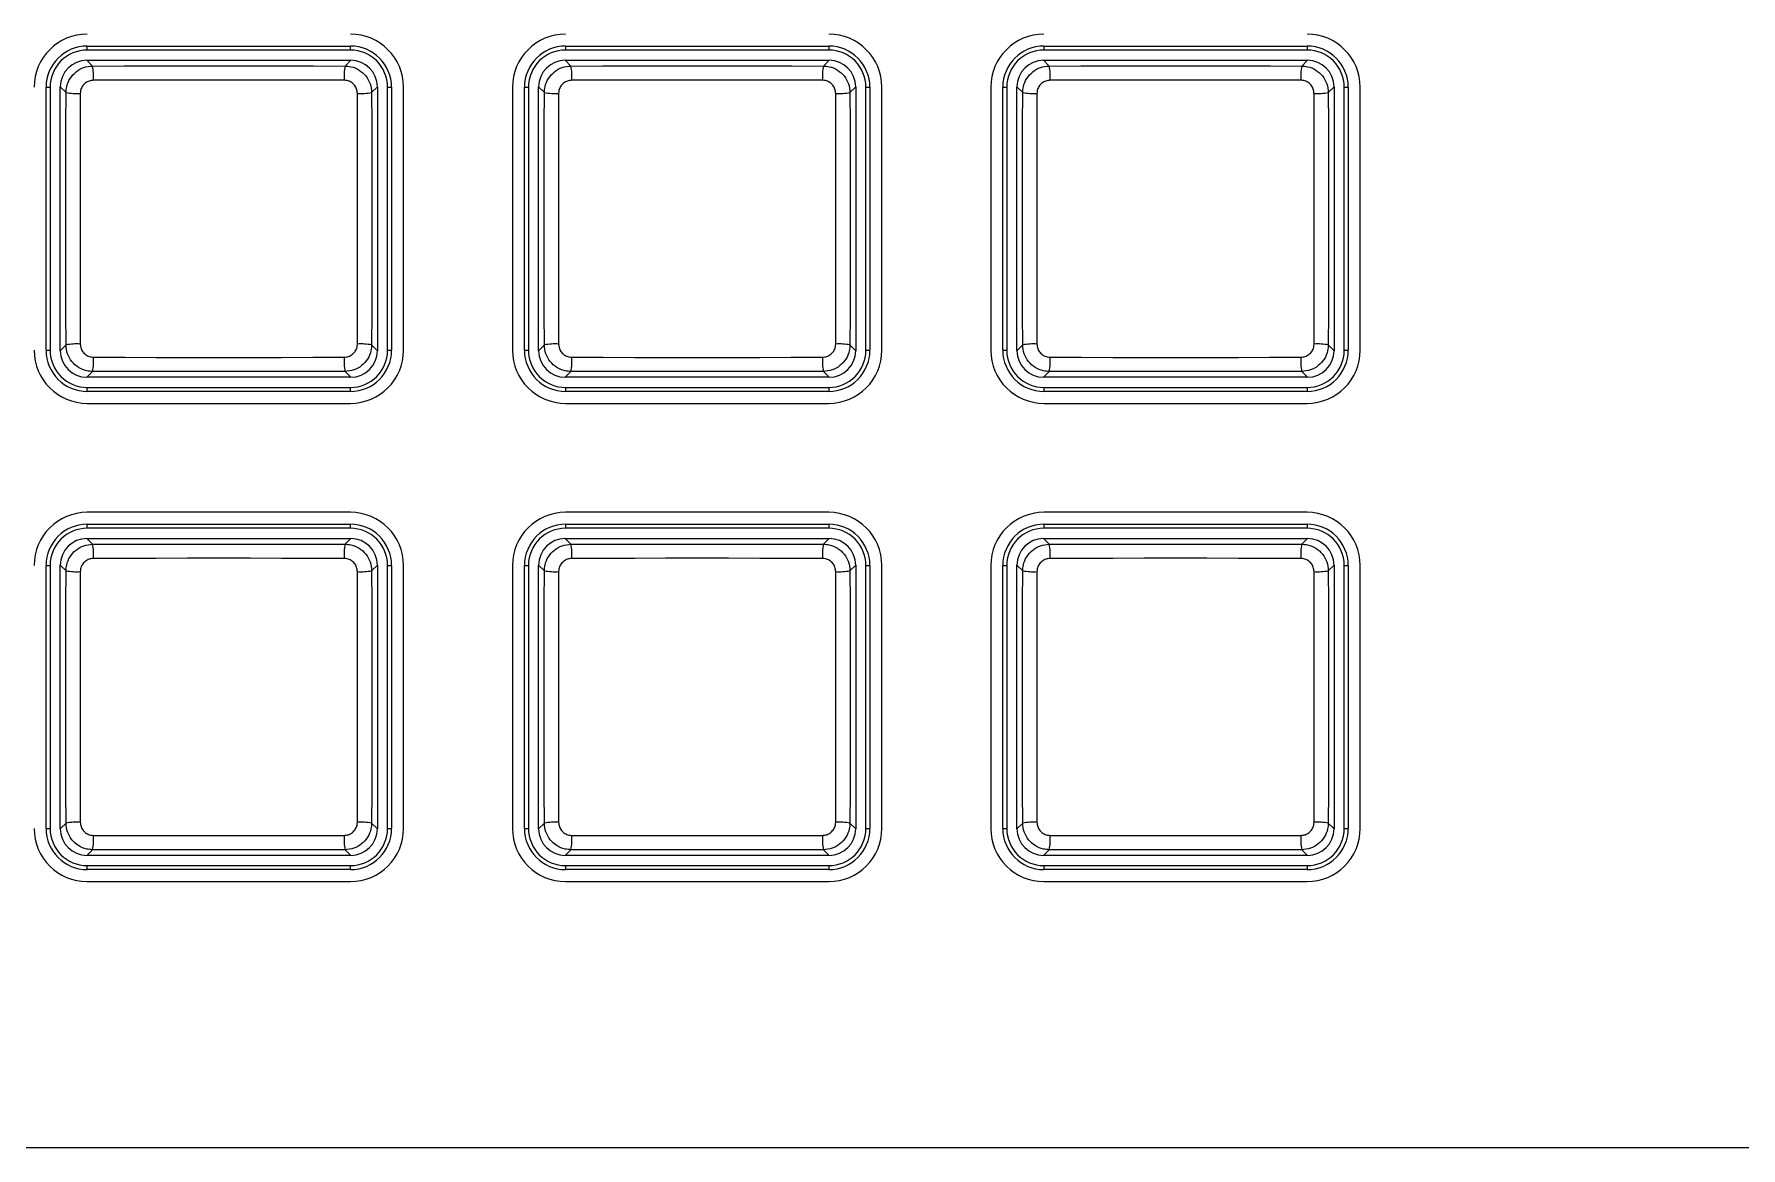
# Model space of a CAD drawing. Header units: millimetres. Extents: x 69 to 580, y 43 to 425.
# Drawn here: x 178.73 to 210.84, y 124.94 to 145.9 of the extents above; entities that cross this region are included whole.
import ezdxf

# ---------------------------------------------------------------- set-up
doc = ezdxf.new("R2010")
doc.units = ezdxf.units.MM

msp = doc.modelspace()

# ---------------------------------------------------------------- linework, layer by layer
at = {"color": 7, "linetype": 'Continuous', "lineweight": 15}
for p, q in [((179.7276, 145.6799), (184.6776, 145.6799)), ((179.7276, 145.6049), (179.7276, 145.6799)), ((184.6776, 145.6049), (179.7276, 145.6049)), ((184.6776, 145.6049), (184.6776, 145.6799)), ((188.7276, 145.6799), (193.6776, 145.6799)), ((188.7276, 145.6799), (188.7276, 145.6049)), ((193.6776, 145.6049), (188.7276, 145.6049)), ((193.6776, 145.6799), (193.6776, 145.6049)), ((197.7276, 145.6799), (202.6776, 145.6799)), ((197.7276, 145.6799), (197.7276, 145.6049)), ((202.6776, 145.6049), (197.7276, 145.6049)), ((202.6776, 145.6799), (202.6776, 145.6049)), ((179.7197, 145.4124), (179.8275, 145.3046)), ((179.7197, 145.4124), (184.6854, 145.4124)), ((184.5776, 145.3046), (184.6854, 145.4124)), ((188.7197, 145.4124), (188.8275, 145.3046)), ((188.7197, 145.4124), (193.6854, 145.4124)), ((193.5776, 145.3046), (193.6854, 145.4124)), ((197.7197, 145.4124), (197.8275, 145.3046)), ((197.7197, 145.4124), (202.6854, 145.4124)), ((202.5776, 145.3046), (202.6854, 145.4124)), ((178.9526, 139.9549), (178.9526, 144.9049)), ((178.9526, 144.9049), (179.0276, 144.9049)), ((179.0276, 144.9049), (179.0276, 139.9549)), ((179.3278, 144.8049), (179.22, 144.9127)), ((179.22, 139.947), (179.22, 144.9127)), ((185.1851, 144.9127), (185.0773, 144.8049)), ((185.1851, 144.9127), (185.1851, 139.947)), ((185.3776, 139.9549), (185.3776, 144.9049)), ((185.3776, 144.9049), (185.4526, 144.9049)), ((185.4526, 144.9049), (185.4526, 139.9549)), ((185.6776, 139.9549), (185.6776, 144.9049)), ((187.7276, 144.9049), (187.7276, 139.9549)), ((187.9526, 139.9549), (187.9526, 144.9049)), ((187.9526, 144.9049), (188.0276, 144.9049)), ((188.0276, 144.9049), (188.0276, 139.9549)), ((188.3278, 144.8049), (188.22, 144.9127)), ((188.22, 139.947), (188.22, 144.9127)), ((194.1851, 144.9127), (194.0773, 144.8049)), ((194.1851, 144.9127), (194.1851, 139.947)), ((194.3776, 139.9549), (194.3776, 144.9049)), ((194.3776, 144.9049), (194.4526, 144.9049)), ((194.4526, 144.9049), (194.4526, 139.9549)), ((194.6776, 139.9549), (194.6776, 144.9049)), ((196.7276, 144.9049), (196.7276, 139.9549)), ((196.9526, 139.9549), (196.9526, 144.9049)), ((196.9526, 144.9049), (197.0276, 144.9049)), ((197.0276, 144.9049), (197.0276, 139.9549)), ((197.3278, 144.8049), (197.22, 144.9127)), ((197.22, 139.947), (197.22, 144.9127)), ((203.1851, 144.9127), (203.0773, 144.8049)), ((203.1851, 144.9127), (203.1851, 139.947)), ((203.3776, 139.9549), (203.3776, 144.9049)), ((203.3776, 144.9049), (203.4526, 144.9049)), ((203.4526, 144.9049), (203.4526, 139.9549)), ((203.6776, 139.9549), (203.6776, 144.9049)), ((179.22, 139.947), (179.3278, 140.0548)), ((185.0773, 140.0548), (185.1851, 139.947)), ((188.22, 139.947), (188.3278, 140.0548)), ((194.0773, 140.0548), (194.1851, 139.947)), ((197.22, 139.947), (197.3278, 140.0548)), ((203.0773, 140.0548), (203.1851, 139.947)), ((178.9526, 139.9549), (179.0276, 139.9549)), ((185.3776, 139.9549), (185.4526, 139.9549)), ((187.9526, 139.9549), (188.0276, 139.9549)), ((194.3776, 139.9549), (194.4526, 139.9549)), ((196.9526, 139.9549), (197.0276, 139.9549)), ((203.3776, 139.9549), (203.4526, 139.9549)), ((179.8275, 139.5551), (179.7197, 139.4473)), ((184.6854, 139.4473), (179.7197, 139.4473)), ((184.6854, 139.4473), (184.5776, 139.5551)), ((188.8275, 139.5551), (188.7197, 139.4473)), ((193.6854, 139.4473), (188.7197, 139.4473)), ((193.6854, 139.4473), (193.5776, 139.5551)), ((197.8275, 139.5551), (197.7197, 139.4473)), ((202.6854, 139.4473), (197.7197, 139.4473)), ((202.6854, 139.4473), (202.5776, 139.5551)), ((179.7276, 139.1799), (179.7276, 139.2549)), ((179.7276, 139.2549), (184.6776, 139.2549)), ((184.6776, 139.1799), (179.7276, 139.1799)), ((184.6776, 139.1799), (184.6776, 139.2549)), ((188.7276, 139.2549), (188.7276, 139.1799)), ((188.7276, 139.2549), (193.6776, 139.2549)), ((193.6776, 139.1799), (188.7276, 139.1799)), ((193.6776, 139.2549), (193.6776, 139.1799)), ((197.7276, 139.2549), (197.7276, 139.1799)), ((197.7276, 139.2549), (202.6776, 139.2549)), ((202.6776, 139.1799), (197.7276, 139.1799)), ((202.6776, 139.2549), (202.6776, 139.1799)), ((179.7276, 138.9549), (184.6776, 138.9549)), ((188.7276, 138.9549), (193.6776, 138.9549)), ((197.7276, 138.9549), (202.6776, 138.9549)), ((184.6776, 136.9049), (179.7276, 136.9049)), ((193.6776, 136.9049), (188.7276, 136.9049)), ((202.6776, 136.9049), (197.7276, 136.9049)), ((179.7276, 136.6799), (184.6776, 136.6799)), ((179.7276, 136.6049), (179.7276, 136.6799)), ((184.6776, 136.6049), (179.7276, 136.6049)), ((184.6776, 136.6049), (184.6776, 136.6799)), ((188.7276, 136.6799), (193.6776, 136.6799)), ((188.7276, 136.6799), (188.7276, 136.6049)), ((193.6776, 136.6049), (188.7276, 136.6049)), ((193.6776, 136.6799), (193.6776, 136.6049)), ((197.7276, 136.6799), (202.6776, 136.6799)), ((197.7276, 136.6799), (197.7276, 136.6049)), ((202.6776, 136.6049), (197.7276, 136.6049)), ((202.6776, 136.6799), (202.6776, 136.6049)), ((179.7197, 136.4124), (179.8275, 136.3046)), ((179.7197, 136.4124), (184.6854, 136.4124)), ((184.5776, 136.3046), (184.6854, 136.4124)), ((188.7197, 136.4124), (188.8275, 136.3046)), ((188.7197, 136.4124), (193.6854, 136.4124)), ((193.5776, 136.3046), (193.6854, 136.4124)), ((197.7197, 136.4124), (197.8275, 136.3046)), ((197.7197, 136.4124), (202.6854, 136.4124)), ((202.5776, 136.3046), (202.6854, 136.4124)), ((178.9526, 130.9549), (178.9526, 135.9049)), ((178.9526, 135.9049), (179.0276, 135.9049)), ((179.0276, 135.9049), (179.0276, 130.9549)), ((179.3278, 135.8049), (179.22, 135.9127)), ((179.22, 130.947), (179.22, 135.9127)), ((185.1851, 135.9127), (185.0773, 135.8049)), ((185.1851, 135.9127), (185.1851, 130.947)), ((185.3776, 130.9549), (185.3776, 135.9049)), ((185.3776, 135.9049), (185.4526, 135.9049)), ((185.4526, 135.9049), (185.4526, 130.9549)), ((185.6776, 130.9549), (185.6776, 135.9049)), ((187.7276, 135.9049), (187.7276, 130.9549)), ((187.9526, 130.9549), (187.9526, 135.9049)), ((187.9526, 135.9049), (188.0276, 135.9049)), ((188.0276, 135.9049), (188.0276, 130.9549)), ((188.3278, 135.8049), (188.22, 135.9127)), ((188.22, 130.947), (188.22, 135.9127)), ((194.1851, 135.9127), (194.0773, 135.8049)), ((194.1851, 135.9127), (194.1851, 130.947)), ((194.3776, 130.9549), (194.3776, 135.9049)), ((194.3776, 135.9049), (194.4526, 135.9049)), ((194.4526, 135.9049), (194.4526, 130.9549)), ((194.6776, 130.9549), (194.6776, 135.9049)), ((196.7276, 135.9049), (196.7276, 130.9549)), ((196.9526, 130.9549), (196.9526, 135.9049)), ((196.9526, 135.9049), (197.0276, 135.9049)), ((197.0276, 135.9049), (197.0276, 130.9549)), ((197.3278, 135.8049), (197.22, 135.9127)), ((197.22, 130.947), (197.22, 135.9127)), ((203.1851, 135.9127), (203.0773, 135.8049)), ((203.1851, 135.9127), (203.1851, 130.947)), ((203.3776, 130.9549), (203.3776, 135.9049)), ((203.3776, 135.9049), (203.4526, 135.9049)), ((203.4526, 135.9049), (203.4526, 130.9549)), ((203.6776, 130.9549), (203.6776, 135.9049)), ((179.22, 130.947), (179.3278, 131.0548)), ((185.0773, 131.0548), (185.1851, 130.947)), ((188.22, 130.947), (188.3278, 131.0548)), ((194.0773, 131.0548), (194.1851, 130.947)), ((197.22, 130.947), (197.3278, 131.0548)), ((203.0773, 131.0548), (203.1851, 130.947)), ((178.9526, 130.9549), (179.0276, 130.9549)), ((185.3776, 130.9549), (185.4526, 130.9549)), ((187.9526, 130.9549), (188.0276, 130.9549)), ((194.3776, 130.9549), (194.4526, 130.9549)), ((196.9526, 130.9549), (197.0276, 130.9549)), ((203.3776, 130.9549), (203.4526, 130.9549)), ((179.8275, 130.5551), (179.7197, 130.4473)), ((184.6854, 130.4473), (179.7197, 130.4473)), ((184.6854, 130.4473), (184.5776, 130.5551)), ((188.8275, 130.5551), (188.7197, 130.4473)), ((193.6854, 130.4473), (188.7197, 130.4473)), ((193.6854, 130.4473), (193.5776, 130.5551)), ((197.8275, 130.5551), (197.7197, 130.4473)), ((202.6854, 130.4473), (197.7197, 130.4473)), ((202.6854, 130.4473), (202.5776, 130.5551)), ((179.7276, 130.1799), (179.7276, 130.2549)), ((179.7276, 130.2549), (184.6776, 130.2549)), ((184.6776, 130.1799), (179.7276, 130.1799)), ((184.6776, 130.1799), (184.6776, 130.2549)), ((188.7276, 130.2549), (188.7276, 130.1799)), ((188.7276, 130.2549), (193.6776, 130.2549)), ((193.6776, 130.1799), (188.7276, 130.1799)), ((193.6776, 130.2549), (193.6776, 130.1799)), ((197.7276, 130.2549), (197.7276, 130.1799)), ((197.7276, 130.2549), (202.6776, 130.2549)), ((202.6776, 130.1799), (197.7276, 130.1799)), ((202.6776, 130.2549), (202.6776, 130.1799)), ((179.7276, 129.9549), (184.6776, 129.9549)), ((188.7276, 129.9549), (193.6776, 129.9549)), ((197.7276, 129.9549), (202.6776, 129.9549)), ((212.8916, 124.9428), (146.1276, 124.9428))]:
    msp.add_line(p, q, dxfattribs=at)
at = {"color": 7, "linetype": 'Continuous', "lineweight": 15, "flags": 128}
for points in [[(179.8275, 145.3046), (180.4207, 145.3058), (181.0144, 145.3067), (181.6084, 145.3072), (182.2026, 145.3074), (182.7968, 145.3072), (183.3908, 145.3067), (183.9845, 145.3058), (184.5776, 145.3046)], [(188.8275, 145.3046), (189.4207, 145.3058), (190.0144, 145.3067), (190.6084, 145.3072), (191.2026, 145.3074), (191.7968, 145.3072), (192.3908, 145.3067), (192.9845, 145.3058), (193.5776, 145.3046)], [(197.8275, 145.3046), (198.4207, 145.3058), (199.0144, 145.3067), (199.6084, 145.3072), (200.2026, 145.3074), (200.7968, 145.3072), (201.3908, 145.3067), (201.9845, 145.3058), (202.5776, 145.3046)], [(184.5608, 145.0361), (183.9718, 145.0374), (183.3824, 145.0382), (182.7926, 145.0388), (182.2026, 145.0389), (181.6126, 145.0388), (181.0228, 145.0382), (180.4333, 145.0374), (179.8444, 145.0361)], [(193.5608, 145.0361), (192.9718, 145.0374), (192.3824, 145.0382), (191.7925, 145.0388), (191.2026, 145.0389), (190.6126, 145.0388), (190.0228, 145.0382), (189.4333, 145.0374), (188.8444, 145.0361)], [(202.5608, 145.0361), (201.9718, 145.0374), (201.3824, 145.0382), (200.7926, 145.0388), (200.2026, 145.0389), (199.6126, 145.0388), (199.0228, 145.0382), (198.4333, 145.0374), (197.8444, 145.0361)], [(179.3278, 140.0548), (179.3266, 140.648), (179.3257, 141.2417), (179.3252, 141.8357), (179.325, 142.4299), (179.3252, 143.0241), (179.3257, 143.6181), (179.3266, 144.2117), (179.3278, 144.8049)], [(179.5963, 144.7881), (179.5951, 144.1991), (179.5942, 143.6096), (179.5937, 143.0198), (179.5935, 142.4299), (179.5937, 141.8399), (179.5942, 141.2501), (179.5951, 140.6606), (179.5963, 140.0717)], [(184.8089, 140.0717), (184.8101, 140.6606), (184.8109, 141.2501), (184.8115, 141.8399), (184.8116, 142.4299), (184.8115, 143.0198), (184.8109, 143.6096), (184.8101, 144.1991), (184.8089, 144.7881)], [(185.0773, 144.8049), (185.0785, 144.2117), (185.0794, 143.6181), (185.0799, 143.0241), (185.0801, 142.4299), (185.0799, 141.8357), (185.0794, 141.2417), (185.0785, 140.648), (185.0773, 140.0548)], [(188.3278, 140.0548), (188.3266, 140.648), (188.3257, 141.2417), (188.3252, 141.8357), (188.325, 142.4299), (188.3252, 143.0241), (188.3257, 143.6181), (188.3266, 144.2117), (188.3278, 144.8049)], [(188.5963, 144.7881), (188.5951, 144.1991), (188.5942, 143.6096), (188.5937, 143.0198), (188.5935, 142.4299), (188.5937, 141.8399), (188.5942, 141.2501), (188.5951, 140.6606), (188.5963, 140.0717)], [(193.8089, 140.0717), (193.8101, 140.6606), (193.8109, 141.2501), (193.8115, 141.8399), (193.8116, 142.4299), (193.8115, 143.0198), (193.8109, 143.6096), (193.8101, 144.1991), (193.8089, 144.7881)], [(194.0773, 144.8049), (194.0785, 144.2117), (194.0794, 143.6181), (194.0799, 143.0241), (194.0801, 142.4299), (194.0799, 141.8357), (194.0794, 141.2417), (194.0785, 140.648), (194.0773, 140.0548)], [(197.3278, 140.0548), (197.3266, 140.648), (197.3257, 141.2417), (197.3252, 141.8357), (197.325, 142.4299), (197.3252, 143.0241), (197.3257, 143.6181), (197.3266, 144.2117), (197.3278, 144.8049)], [(197.5963, 144.7881), (197.5951, 144.1991), (197.5942, 143.6096), (197.5937, 143.0198), (197.5935, 142.4299), (197.5937, 141.8399), (197.5942, 141.2501), (197.5951, 140.6606), (197.5963, 140.0717)], [(202.8089, 140.0717), (202.8101, 140.6606), (202.8109, 141.2501), (202.8115, 141.8399), (202.8116, 142.4299), (202.8115, 143.0198), (202.8109, 143.6096), (202.8101, 144.1991), (202.8089, 144.7881)], [(203.0773, 144.8049), (203.0785, 144.2117), (203.0794, 143.6181), (203.0799, 143.0241), (203.0801, 142.4299), (203.0799, 141.8357), (203.0794, 141.2417), (203.0785, 140.648), (203.0773, 140.0548)], [(179.8444, 139.8236), (180.4333, 139.8224), (181.0228, 139.8215), (181.6126, 139.821), (182.2026, 139.8208), (182.7926, 139.821), (183.3824, 139.8215), (183.9718, 139.8224), (184.5608, 139.8236)], [(188.8444, 139.8236), (189.4333, 139.8224), (190.0228, 139.8215), (190.6126, 139.821), (191.2026, 139.8208), (191.7925, 139.821), (192.3824, 139.8215), (192.9718, 139.8224), (193.5608, 139.8236)], [(197.8444, 139.8236), (198.4333, 139.8224), (199.0228, 139.8215), (199.6126, 139.821), (200.2026, 139.8208), (200.7926, 139.821), (201.3824, 139.8215), (201.9718, 139.8224), (202.5608, 139.8236)], [(184.5776, 139.5551), (183.9845, 139.5539), (183.3908, 139.553), (182.7968, 139.5525), (182.2026, 139.5523), (181.6084, 139.5525), (181.0144, 139.553), (180.4207, 139.5539), (179.8275, 139.5551)], [(193.5776, 139.5551), (192.9845, 139.5539), (192.3908, 139.553), (191.7968, 139.5525), (191.2026, 139.5523), (190.6084, 139.5525), (190.0144, 139.553), (189.4207, 139.5539), (188.8275, 139.5551)], [(202.5776, 139.5551), (201.9845, 139.5539), (201.3908, 139.553), (200.7968, 139.5525), (200.2026, 139.5523), (199.6084, 139.5525), (199.0144, 139.553), (198.4207, 139.5539), (197.8275, 139.5551)], [(179.8275, 136.3046), (180.4207, 136.3058), (181.0144, 136.3067), (181.6084, 136.3072), (182.2026, 136.3074), (182.7968, 136.3072), (183.3908, 136.3067), (183.9845, 136.3058), (184.5776, 136.3046)], [(188.8275, 136.3046), (189.4207, 136.3058), (190.0144, 136.3067), (190.6084, 136.3072), (191.2026, 136.3074), (191.7968, 136.3072), (192.3908, 136.3067), (192.9845, 136.3058), (193.5776, 136.3046)], [(197.8275, 136.3046), (198.4207, 136.3058), (199.0144, 136.3067), (199.6084, 136.3072), (200.2026, 136.3074), (200.7968, 136.3072), (201.3908, 136.3067), (201.9845, 136.3058), (202.5776, 136.3046)], [(184.5608, 136.0361), (183.9718, 136.0374), (183.3824, 136.0382), (182.7926, 136.0388), (182.2026, 136.0389), (181.6126, 136.0388), (181.0228, 136.0382), (180.4333, 136.0374), (179.8444, 136.0361)], [(193.5608, 136.0361), (192.9718, 136.0374), (192.3824, 136.0382), (191.7925, 136.0388), (191.2026, 136.0389), (190.6126, 136.0388), (190.0228, 136.0382), (189.4333, 136.0374), (188.8444, 136.0361)], [(202.5608, 136.0361), (201.9718, 136.0374), (201.3824, 136.0382), (200.7926, 136.0388), (200.2026, 136.0389), (199.6126, 136.0388), (199.0228, 136.0382), (198.4333, 136.0374), (197.8444, 136.0361)], [(179.3278, 131.0548), (179.3266, 131.648), (179.3257, 132.2417), (179.3252, 132.8357), (179.325, 133.4299), (179.3252, 134.0241), (179.3257, 134.6181), (179.3266, 135.2117), (179.3278, 135.8049)], [(179.5963, 135.7881), (179.5951, 135.1991), (179.5942, 134.6096), (179.5937, 134.0198), (179.5935, 133.4299), (179.5937, 132.8399), (179.5942, 132.2501), (179.5951, 131.6606), (179.5963, 131.0717)], [(184.8089, 131.0717), (184.8101, 131.6606), (184.8109, 132.2501), (184.8115, 132.8399), (184.8116, 133.4299), (184.8115, 134.0198), (184.8109, 134.6096), (184.8101, 135.1991), (184.8089, 135.7881)], [(185.0773, 135.8049), (185.0785, 135.2117), (185.0794, 134.6181), (185.0799, 134.0241), (185.0801, 133.4299), (185.0799, 132.8357), (185.0794, 132.2417), (185.0785, 131.648), (185.0773, 131.0548)], [(188.3278, 131.0548), (188.3266, 131.648), (188.3257, 132.2417), (188.3252, 132.8357), (188.325, 133.4299), (188.3252, 134.0241), (188.3257, 134.6181), (188.3266, 135.2117), (188.3278, 135.8049)], [(188.5963, 135.7881), (188.5951, 135.1991), (188.5942, 134.6096), (188.5937, 134.0198), (188.5935, 133.4299), (188.5937, 132.8399), (188.5942, 132.2501), (188.5951, 131.6606), (188.5963, 131.0717)], [(193.8089, 131.0717), (193.8101, 131.6606), (193.8109, 132.2501), (193.8115, 132.8399), (193.8116, 133.4299), (193.8115, 134.0198), (193.8109, 134.6096), (193.8101, 135.1991), (193.8089, 135.7881)], [(194.0773, 135.8049), (194.0785, 135.2117), (194.0794, 134.6181), (194.0799, 134.0241), (194.0801, 133.4299), (194.0799, 132.8357), (194.0794, 132.2417), (194.0785, 131.648), (194.0773, 131.0548)], [(197.3278, 131.0548), (197.3266, 131.648), (197.3257, 132.2417), (197.3252, 132.8357), (197.325, 133.4299), (197.3252, 134.0241), (197.3257, 134.6181), (197.3266, 135.2117), (197.3278, 135.8049)], [(197.5963, 135.7881), (197.5951, 135.1991), (197.5942, 134.6096), (197.5937, 134.0198), (197.5935, 133.4299), (197.5937, 132.8399), (197.5942, 132.2501), (197.5951, 131.6606), (197.5963, 131.0717)], [(202.8089, 131.0717), (202.8101, 131.6606), (202.8109, 132.2501), (202.8115, 132.8399), (202.8116, 133.4299), (202.8115, 134.0198), (202.8109, 134.6096), (202.8101, 135.1991), (202.8089, 135.7881)], [(203.0773, 135.8049), (203.0785, 135.2117), (203.0794, 134.6181), (203.0799, 134.0241), (203.0801, 133.4299), (203.0799, 132.8357), (203.0794, 132.2417), (203.0785, 131.648), (203.0773, 131.0548)], [(179.8444, 130.8236), (180.4333, 130.8224), (181.0228, 130.8215), (181.6126, 130.821), (182.2026, 130.8208), (182.7926, 130.821), (183.3824, 130.8215), (183.9718, 130.8224), (184.5608, 130.8236)], [(188.8444, 130.8236), (189.4333, 130.8224), (190.0228, 130.8215), (190.6126, 130.821), (191.2026, 130.8208), (191.7925, 130.821), (192.3824, 130.8215), (192.9718, 130.8224), (193.5608, 130.8236)], [(197.8444, 130.8236), (198.4333, 130.8224), (199.0228, 130.8215), (199.6126, 130.821), (200.2026, 130.8208), (200.7926, 130.821), (201.3824, 130.8215), (201.9718, 130.8224), (202.5608, 130.8236)], [(184.5776, 130.5551), (183.9845, 130.5539), (183.3908, 130.553), (182.7968, 130.5525), (182.2026, 130.5523), (181.6084, 130.5525), (181.0144, 130.553), (180.4207, 130.5539), (179.8275, 130.5551)], [(193.5776, 130.5551), (192.9845, 130.5539), (192.3908, 130.553), (191.7968, 130.5525), (191.2026, 130.5523), (190.6084, 130.5525), (190.0144, 130.553), (189.4207, 130.5539), (188.8275, 130.5551)], [(202.5776, 130.5551), (201.9845, 130.5539), (201.3908, 130.553), (200.7968, 130.5525), (200.2026, 130.5523), (199.6084, 130.5525), (199.0144, 130.553), (198.4207, 130.5539), (197.8275, 130.5551)]]:
    msp.add_lwpolyline(points, dxfattribs=at)
at = {"color": 7, "linetype": 'Continuous', "lineweight": 15}
for centre, radius, start, end in [((179.7276, 144.9049), 1, 90, 180), ((184.6776, 144.9049), 1, 0, 90), ((188.7276, 144.9049), 1, 90, 180), ((193.6776, 144.9049), 1, 0, 90), ((197.7276, 144.9049), 1, 90, 180), ((202.6776, 144.9049), 1, 0, 90), ((179.7276, 144.9049), 0.775, 90, 180), ((179.7276, 144.9049), 0.7, 90, 180), ((184.6776, 144.9049), 0.775, 0, 90), ((184.6776, 144.9049), 0.7, 0, 90), ((188.7276, 144.9049), 0.775, 90, 180), ((188.7276, 144.9049), 0.7, 90, 180), ((193.6776, 144.9049), 0.775, 0, 90), ((193.6776, 144.9049), 0.7, 0, 90), ((197.7276, 144.9049), 0.775, 90, 180), ((197.7276, 144.9049), 0.7, 90, 180), ((202.6776, 144.9049), 0.775, 0, 90), ((202.6776, 144.9049), 0.7, 0, 90), ((178.7319, 145.1011), 1.1143, 356.65793, 10.52251), ((185.6733, 145.1011), 1.1144, 169.47773, 183.34184), ((187.7318, 145.1011), 1.1144, 356.65838, 10.52186), ((194.6732, 145.1011), 1.1143, 169.47752, 183.34224), ((196.7317, 145.1011), 1.1145, 356.659, 10.52124), ((203.6734, 145.1011), 1.1145, 169.47876, 183.341), ((179.5313, 145.9005), 1.1143, 259.47698, 273.34196), ((184.8738, 145.9005), 1.1143, 266.65804, 280.52301), ((188.5313, 145.9005), 1.1143, 259.47696, 273.34199), ((193.8738, 145.9005), 1.1143, 266.65801, 280.52307), ((197.5313, 145.9005), 1.1143, 259.47686, 273.34206), ((202.8738, 145.9005), 1.1143, 266.65794, 280.52314), ((179.5313, 138.9593), 1.1143, 86.65767, 100.5226), ((184.8738, 138.9593), 1.1143, 79.47741, 93.34233), ((188.5313, 138.9593), 1.1143, 86.65764, 100.52262), ((193.8738, 138.9593), 1.1143, 79.47735, 93.34236), ((197.5313, 138.9593), 1.1143, 86.65757, 100.52271), ((202.8738, 138.9593), 1.1143, 79.47729, 93.34243), ((179.7276, 139.9549), 1, 180, 270), ((179.7276, 139.9549), 0.775, 180, 270), ((179.7276, 139.9549), 0.7, 180, 270), ((178.732, 139.7586), 1.1143, 349.47732, 3.34219), ((185.6732, 139.7586), 1.1143, 176.65804, 190.52244), ((184.6776, 139.9549), 1, 270, 0), ((184.6776, 139.9549), 0.775, 270, 0), ((184.6776, 139.9549), 0.7, 270, 0), ((188.7276, 139.9549), 1, 180, 270), ((188.7276, 139.9549), 0.775, 180, 270), ((188.7276, 139.9549), 0.7, 180, 270), ((187.7319, 139.7586), 1.1144, 349.47797, 3.34174), ((194.6732, 139.7586), 1.1143, 176.65764, 190.52265), ((193.6776, 139.9549), 1, 270, 0), ((193.6776, 139.9549), 0.775, 270, 0), ((193.6776, 139.9549), 0.7, 270, 0), ((197.7276, 139.9549), 1, 180, 270), ((197.7276, 139.9549), 0.775, 180, 270), ((197.7276, 139.9549), 0.7, 180, 270), ((196.7318, 139.7586), 1.1145, 349.47859, 3.34112), ((203.6734, 139.7586), 1.1145, 176.65888, 190.52141), ((202.6776, 139.9549), 1, 270, 0), ((202.6776, 139.9549), 0.775, 270, 0), ((202.6776, 139.9549), 0.7, 270, 0), ((179.7276, 135.9049), 1, 90, 180), ((184.6776, 135.9049), 1, 0, 90), ((188.7276, 135.9049), 1, 90, 180), ((193.6776, 135.9049), 1, 0, 90), ((197.7276, 135.9049), 1, 90, 180), ((202.6776, 135.9049), 1, 0, 90), ((179.7276, 135.9049), 0.775, 90, 180), ((179.7276, 135.9049), 0.7, 90, 180), ((184.6776, 135.9049), 0.775, 0, 90), ((184.6776, 135.9049), 0.7, 0, 90), ((188.7276, 135.9049), 0.775, 90, 180), ((188.7276, 135.9049), 0.7, 90, 180), ((193.6776, 135.9049), 0.775, 0, 90), ((193.6776, 135.9049), 0.7, 0, 90), ((197.7276, 135.9049), 0.775, 90, 180), ((197.7276, 135.9049), 0.7, 90, 180), ((202.6776, 135.9049), 0.775, 0, 90), ((202.6776, 135.9049), 0.7, 0, 90), ((178.732, 136.1011), 1.1143, 356.65774, 10.52274), ((185.6732, 136.1011), 1.1143, 169.47749, 183.34202), ((187.7319, 136.1011), 1.1144, 356.65819, 10.5221), ((194.6732, 136.1011), 1.1143, 169.47729, 183.34243), ((196.7318, 136.1011), 1.1145, 356.65881, 10.52148), ((203.6734, 136.1011), 1.1145, 169.47852, 183.34119), ((179.5313, 136.9005), 1.1143, 259.47719, 273.34215), ((184.8738, 136.9005), 1.1143, 266.65786, 280.5228), ((188.5313, 136.9005), 1.1143, 259.47717, 273.34217), ((193.8738, 136.9005), 1.1143, 266.65783, 280.52286), ((197.5313, 136.9005), 1.1143, 259.47707, 273.34224), ((202.8738, 136.9005), 1.1143, 266.65776, 280.52293), ((179.5313, 129.9593), 1.1143, 86.65736, 100.52291), ((184.8738, 129.9593), 1.1143, 79.4771, 93.34264), ((188.5313, 129.9593), 1.1143, 86.65733, 100.52293), ((193.8738, 129.9593), 1.1142, 79.47704, 93.34267), ((197.5313, 129.9593), 1.1142, 86.65726, 100.52302), ((202.8738, 129.9593), 1.1142, 79.47698, 93.34274), ((179.7276, 130.9549), 1, 180, 270), ((179.7276, 130.9549), 0.775, 180, 270), ((179.7276, 130.9549), 0.7, 180, 270), ((178.732, 130.7586), 1.1143, 349.47738, 3.34215), ((185.6732, 130.7586), 1.1144, 176.65808, 190.52238), ((184.6776, 130.9549), 1, 270, 0), ((184.6776, 130.9549), 0.775, 270, 0), ((184.6776, 130.9549), 0.7, 270, 0), ((188.7276, 130.9549), 1, 180, 270), ((188.7276, 130.9549), 0.775, 180, 270), ((188.7276, 130.9549), 0.7, 180, 270), ((187.7319, 130.7586), 1.1144, 349.47803, 3.34171), ((194.6732, 130.7586), 1.1143, 176.65768, 190.52259), ((193.6776, 130.9549), 1, 270, 0), ((193.6776, 130.9549), 0.775, 270, 0), ((193.6776, 130.9549), 0.7, 270, 0), ((197.7276, 130.9549), 1, 180, 270), ((197.7276, 130.9549), 0.775, 180, 270), ((197.7276, 130.9549), 0.7, 180, 270), ((196.7318, 130.7586), 1.1145, 349.47865, 3.34109), ((203.6734, 130.7586), 1.1145, 176.65891, 190.52135), ((202.6776, 130.9549), 1, 270, 0), ((202.6776, 130.9549), 0.775, 270, 0), ((202.6776, 130.9549), 0.7, 270, 0)]:
    msp.add_arc(centre, radius, start, end, dxfattribs=at)
for centre, major_axis in [((179.7203, 144.9121), (-0.354, 0.354)), ((184.6848, 144.9121), (0.354, 0.354)), ((188.7203, 144.9121), (-0.354, 0.354)), ((193.6848, 144.9121), (0.354, 0.354)), ((197.7203, 144.9121), (-0.354, 0.354)), ((202.6848, 144.9121), (0.354, 0.354)), ((179.7203, 139.9476), (-0.354, -0.354)), ((184.6848, 139.9476), (0.354, -0.354)), ((188.7203, 139.9476), (-0.354, -0.354)), ((193.6848, 139.9476), (0.354, -0.354)), ((197.7203, 139.9476), (-0.354, -0.354)), ((202.6848, 139.9476), (0.354, -0.354)), ((179.7203, 135.9121), (-0.354, 0.354)), ((184.6848, 135.9121), (0.354, 0.354)), ((188.7203, 135.9121), (-0.354, 0.354)), ((193.6848, 135.9121), (0.354, 0.354)), ((197.7203, 135.9121), (-0.354, 0.354)), ((202.6848, 135.9121), (0.354, 0.354)), ((179.7203, 130.9476), (-0.354, -0.354)), ((184.6848, 130.9476), (0.354, -0.354)), ((188.7203, 130.9476), (-0.354, -0.354)), ((193.6848, 130.9476), (0.354, -0.354)), ((197.7203, 130.9476), (-0.354, -0.354)), ((202.6848, 130.9476), (0.354, -0.354))]:
    msp.add_ellipse(centre, major_axis=major_axis, ratio=0.9987828, start_param=5.4983961, end_param=7.0679745, dxfattribs=at)
for points, knots in [([(179.3278, 144.8049), (179.3303, 144.8417), (179.3366, 144.9344), (179.3965, 145.0747), (179.5095, 145.2015), (179.6592, 145.2878), (179.7714, 145.299), (179.8275, 145.3046)], [0, 0, 0, 0, 0.1411817, 0.355783, 0.570464, 0.7852564, 1, 1, 1, 1]), ([(184.5776, 145.3046), (184.6144, 145.3021), (184.7071, 145.2959), (184.8474, 145.2359), (184.9742, 145.1229), (185.0605, 144.9733), (185.0717, 144.861), (185.0773, 144.8049)], [0, 0, 0, 0, 0.1411826, 0.3557847, 0.570464, 0.7852576, 1, 1, 1, 1]), ([(188.3278, 144.8049), (188.3303, 144.8417), (188.3366, 144.9344), (188.3965, 145.0747), (188.5095, 145.2015), (188.6592, 145.2878), (188.7714, 145.299), (188.8275, 145.3046)], [0, 0, 0, 0, 0.14118154, 0.35578288, 0.57046366, 0.7852565, 1, 1, 1, 1]), ([(193.5776, 145.3046), (193.6144, 145.3021), (193.7071, 145.2959), (193.8474, 145.2359), (193.9742, 145.1229), (194.0605, 144.9733), (194.0717, 144.861), (194.0773, 144.8049)], [0, 0, 0, 0, 0.1411842, 0.3557856, 0.5704639, 0.785258, 1, 1, 1, 1]), ([(197.3278, 144.8049), (197.3303, 144.8417), (197.3366, 144.9344), (197.3965, 145.0747), (197.5095, 145.2015), (197.6592, 145.2878), (197.7714, 145.299), (197.8275, 145.3046)], [0, 0, 0, 0, 0.1411815, 0.3557827, 0.5704627, 0.7852554, 1, 1, 1, 1]), ([(202.5776, 145.3046), (202.6144, 145.3021), (202.7071, 145.2959), (202.8474, 145.2359), (202.9742, 145.1229), (203.0605, 144.9733), (203.0717, 144.861), (203.0773, 144.8049)], [0, 0, 0, 0, 0.1411842, 0.3557856, 0.5704639, 0.785258, 1, 1, 1, 1]), ([(179.8444, 145.0361), (179.8165, 145.0333), (179.7608, 145.0277), (179.6866, 144.9849), (179.6305, 144.9219), (179.6007, 144.8523), (179.5975, 144.8063), (179.5963, 144.7881)], [0, 0, 0, 0, 0.21477, 0.429546, 0.6441954, 0.858791, 1, 1, 1, 1]), ([(184.8089, 144.7881), (184.8061, 144.8159), (184.8005, 144.8716), (184.7576, 144.9459), (184.6947, 145.002), (184.625, 145.0318), (184.579, 145.0349), (184.5608, 145.0361)], [0, 0, 0, 0, 0.2147723, 0.429547, 0.6441978, 0.8587937, 1, 1, 1, 1]), ([(188.8444, 145.0361), (188.8165, 145.0333), (188.7608, 145.0277), (188.6866, 144.9849), (188.6305, 144.9219), (188.6007, 144.8523), (188.5975, 144.8063), (188.5963, 144.7881)], [0, 0, 0, 0, 0.2147702, 0.4295459, 0.6441955, 0.8587908, 1, 1, 1, 1]), ([(193.8089, 144.7881), (193.8061, 144.8159), (193.8005, 144.8716), (193.7576, 144.9459), (193.6947, 145.002), (193.625, 145.0318), (193.579, 145.0349), (193.5608, 145.0361)], [0, 0, 0, 0, 0.21477298, 0.42954597, 0.64419674, 0.85879609, 1, 1, 1, 1]), ([(197.8444, 145.0361), (197.8165, 145.0333), (197.7608, 145.0277), (197.6866, 144.9849), (197.6305, 144.9219), (197.6007, 144.8523), (197.5975, 144.8063), (197.5963, 144.7881)], [0, 0, 0, 0, 0.21477206, 0.42954728, 0.64419475, 0.8587914, 1, 1, 1, 1]), ([(202.8089, 144.7881), (202.8061, 144.8159), (202.8005, 144.8716), (202.7576, 144.9459), (202.6947, 145.002), (202.625, 145.0318), (202.579, 145.0349), (202.5608, 145.0361)], [0, 0, 0, 0, 0.2147718, 0.4295467, 0.6441971, 0.8587916, 1, 1, 1, 1]), ([(179.8275, 139.5551), (179.7908, 139.5576), (179.6981, 139.5639), (179.5577, 139.6238), (179.431, 139.7368), (179.3447, 139.8865), (179.3335, 139.9987), (179.3278, 140.0548)], [0, 0, 0, 0, 0.141182, 0.3557839, 0.5704625, 0.7852559, 1, 1, 1, 1]), ([(179.5963, 140.0717), (179.5991, 140.0438), (179.6047, 139.9881), (179.6476, 139.9139), (179.7105, 139.8578), (179.7802, 139.828), (179.8261, 139.8248), (179.8444, 139.8236)], [0, 0, 0, 0, 0.2147685, 0.4295478, 0.6441966, 0.8587933, 1, 1, 1, 1]), ([(184.5608, 139.8236), (184.5886, 139.8264), (184.6443, 139.832), (184.7186, 139.8748), (184.7747, 139.9378), (184.8045, 140.0074), (184.8076, 140.0534), (184.8089, 140.0717)], [0, 0, 0, 0, 0.21477118, 0.42954579, 0.64419553, 0.85879545, 1, 1, 1, 1]), ([(185.0773, 140.0548), (185.0748, 140.018), (185.0686, 139.9254), (185.0086, 139.785), (184.8956, 139.6583), (184.746, 139.572), (184.6337, 139.5607), (184.5776, 139.5551)], [0, 0, 0, 0, 0.1411839, 0.3557846, 0.5704638, 0.7852571, 1, 1, 1, 1]), ([(188.8275, 139.5551), (188.7908, 139.5576), (188.6981, 139.5639), (188.5577, 139.6238), (188.431, 139.7368), (188.3447, 139.8865), (188.3335, 139.9987), (188.3278, 140.0548)], [0, 0, 0, 0, 0.1411825, 0.3557846, 0.5704624, 0.7852561, 1, 1, 1, 1]), ([(188.5963, 140.0717), (188.5991, 140.0438), (188.6047, 139.9881), (188.6476, 139.9139), (188.7105, 139.8578), (188.7802, 139.828), (188.8261, 139.8248), (188.8444, 139.8236)], [0, 0, 0, 0, 0.2147682, 0.4295486, 0.6441969, 0.8587926, 1, 1, 1, 1]), ([(193.5608, 139.8236), (193.5886, 139.8264), (193.6443, 139.832), (193.7186, 139.8748), (193.7747, 139.9378), (193.8045, 140.0074), (193.8076, 140.0534), (193.8089, 140.0717)], [0, 0, 0, 0, 0.2147689, 0.4295468, 0.6441951, 0.8587951, 1, 1, 1, 1]), ([(194.0773, 140.0548), (194.0748, 140.018), (194.0686, 139.9254), (194.0086, 139.785), (193.8956, 139.6583), (193.746, 139.572), (193.6337, 139.5607), (193.5776, 139.5551)], [0, 0, 0, 0, 0.1411837, 0.3557846, 0.5704625, 0.7852561, 1, 1, 1, 1]), ([(197.8275, 139.5551), (197.7908, 139.5576), (197.6981, 139.5639), (197.5577, 139.6238), (197.431, 139.7368), (197.3447, 139.8865), (197.3335, 139.9987), (197.3278, 140.0548)], [0, 0, 0, 0, 0.1411837, 0.3557846, 0.5704625, 0.7852561, 1, 1, 1, 1]), ([(197.5963, 140.0717), (197.5991, 140.0438), (197.6047, 139.9881), (197.6476, 139.9139), (197.7105, 139.8578), (197.7802, 139.828), (197.8261, 139.8248), (197.8444, 139.8236)], [0, 0, 0, 0, 0.2147677, 0.4295475, 0.6441954, 0.8587906, 1, 1, 1, 1]), ([(202.5608, 139.8236), (202.5886, 139.8264), (202.6443, 139.832), (202.7186, 139.8748), (202.7747, 139.9378), (202.8045, 140.0074), (202.8076, 140.0534), (202.8089, 140.0717)], [0, 0, 0, 0, 0.2147735, 0.4295471, 0.6441953, 0.8587952, 1, 1, 1, 1]), ([(203.0773, 140.0548), (203.0748, 140.018), (203.0686, 139.9254), (203.0086, 139.785), (202.8956, 139.6583), (202.746, 139.572), (202.6337, 139.5607), (202.5776, 139.5551)], [0, 0, 0, 0, 0.1411837, 0.3557846, 0.5704625, 0.7852561, 1, 1, 1, 1]), ([(179.3278, 135.8049), (179.3303, 135.8417), (179.3366, 135.9344), (179.3965, 136.0747), (179.5095, 136.2015), (179.6592, 136.2878), (179.7714, 136.299), (179.8275, 136.3046)], [0, 0, 0, 0, 0.14118165, 0.35578404, 0.5704633, 0.78525684, 1, 1, 1, 1]), ([(184.5776, 136.3046), (184.6144, 136.3021), (184.7071, 136.2959), (184.8474, 136.2359), (184.9742, 136.1229), (185.0605, 135.9733), (185.0717, 135.861), (185.0773, 135.8049)], [0, 0, 0, 0, 0.1411822, 0.3557841, 0.5704632, 0.7852567, 1, 1, 1, 1]), ([(188.3278, 135.8049), (188.3303, 135.8417), (188.3366, 135.9344), (188.3965, 136.0747), (188.5095, 136.2015), (188.6592, 136.2878), (188.7714, 136.299), (188.8275, 136.3046)], [0, 0, 0, 0, 0.1411815, 0.355784, 0.5704629, 0.7852569, 1, 1, 1, 1]), ([(193.5776, 136.3046), (193.6144, 136.3021), (193.7071, 136.2959), (193.8474, 136.2359), (193.9742, 136.1229), (194.0605, 135.9733), (194.0717, 135.861), (194.0773, 135.8049)], [0, 0, 0, 0, 0.1411838, 0.3557851, 0.5704631, 0.785257, 1, 1, 1, 1]), ([(197.3278, 135.8049), (197.3303, 135.8417), (197.3366, 135.9344), (197.3965, 136.0747), (197.5095, 136.2015), (197.6592, 136.2878), (197.7714, 136.299), (197.8275, 136.3046)], [0, 0, 0, 0, 0.1411815, 0.3557838, 0.5704619, 0.7852558, 1, 1, 1, 1]), ([(202.5776, 136.3046), (202.6144, 136.3021), (202.7071, 136.2959), (202.8474, 136.2359), (202.9742, 136.1229), (203.0605, 135.9733), (203.0717, 135.861), (203.0773, 135.8049)], [0, 0, 0, 0, 0.1411838, 0.3557851, 0.5704631, 0.785257, 1, 1, 1, 1]), ([(179.8444, 136.0361), (179.8165, 136.0333), (179.7608, 136.0277), (179.6866, 135.9849), (179.6305, 135.9219), (179.6007, 135.8523), (179.5975, 135.8063), (179.5963, 135.7881)], [0, 0, 0, 0, 0.2147706, 0.4295457, 0.6441953, 0.8587932, 1, 1, 1, 1]), ([(184.8089, 135.7881), (184.8061, 135.8159), (184.8005, 135.8716), (184.7576, 135.9459), (184.6947, 136.002), (184.625, 136.0318), (184.579, 136.0349), (184.5608, 136.0361)], [0, 0, 0, 0, 0.2147703, 0.4295474, 0.6441969, 0.8587932, 1, 1, 1, 1]), ([(188.8444, 136.0361), (188.8165, 136.0333), (188.7608, 136.0277), (188.6866, 135.9849), (188.6305, 135.9219), (188.6007, 135.8523), (188.5975, 135.8063), (188.5963, 135.7881)], [0, 0, 0, 0, 0.2147708, 0.4295456, 0.6441953, 0.8587931, 1, 1, 1, 1]), ([(193.8089, 135.7881), (193.8061, 135.8159), (193.8005, 135.8716), (193.7576, 135.9459), (193.6947, 136.002), (193.625, 136.0318), (193.579, 136.0349), (193.5608, 136.0361)], [0, 0, 0, 0, 0.214771, 0.4295464, 0.6441959, 0.8587956, 1, 1, 1, 1]), ([(197.8444, 136.0361), (197.8165, 136.0333), (197.7608, 136.0277), (197.6866, 135.9849), (197.6305, 135.9219), (197.6007, 135.8523), (197.5975, 135.8063), (197.5963, 135.7881)], [0, 0, 0, 0, 0.2147727, 0.4295469, 0.6441946, 0.8587937, 1, 1, 1, 1]), ([(202.8089, 135.7881), (202.8061, 135.8159), (202.8005, 135.8716), (202.7576, 135.9459), (202.6947, 136.002), (202.625, 136.0318), (202.579, 136.0349), (202.5608, 136.0361)], [0, 0, 0, 0, 0.2147697, 0.4295471, 0.6441962, 0.8587911, 1, 1, 1, 1]), ([(179.8275, 130.5551), (179.7908, 130.5576), (179.6981, 130.5639), (179.5577, 130.6238), (179.431, 130.7368), (179.3447, 130.8865), (179.3335, 130.9987), (179.3278, 131.0548)], [0, 0, 0, 0, 0.14118219, 0.35578378, 0.57046333, 0.78525692, 1, 1, 1, 1]), ([(179.5963, 131.0717), (179.5991, 131.0438), (179.6047, 130.9881), (179.6476, 130.9139), (179.7105, 130.8578), (179.7802, 130.828), (179.8261, 130.8248), (179.8444, 130.8236)], [0, 0, 0, 0, 0.2147686, 0.429546, 0.6441966, 0.8587935, 1, 1, 1, 1]), ([(184.5608, 130.8236), (184.5886, 130.8264), (184.6443, 130.832), (184.7186, 130.8748), (184.7747, 130.9378), (184.8045, 131.0074), (184.8076, 131.0534), (184.8089, 131.0717)], [0, 0, 0, 0, 0.2147711, 0.4295472, 0.6441972, 0.8587952, 1, 1, 1, 1]), ([(185.0773, 131.0548), (185.0748, 131.018), (185.0686, 130.9254), (185.0086, 130.785), (184.8956, 130.6583), (184.746, 130.572), (184.6337, 130.5607), (184.5776, 130.5551)], [0, 0, 0, 0, 0.1411828, 0.3557837, 0.5704639, 0.7852568, 1, 1, 1, 1]), ([(188.8275, 130.5551), (188.7908, 130.5576), (188.6981, 130.5639), (188.5577, 130.6238), (188.431, 130.7368), (188.3447, 130.8865), (188.3335, 130.9987), (188.3278, 131.0548)], [0, 0, 0, 0, 0.1411827, 0.3557845, 0.5704633, 0.7852571, 1, 1, 1, 1]), ([(188.5963, 131.0717), (188.5991, 131.0438), (188.6047, 130.9881), (188.6476, 130.9139), (188.7105, 130.8578), (188.7802, 130.828), (188.8261, 130.8248), (188.8444, 130.8236)], [0, 0, 0, 0, 0.2147684, 0.4295468, 0.6441969, 0.8587928, 1, 1, 1, 1]), ([(193.5608, 130.8236), (193.5886, 130.8264), (193.6443, 130.832), (193.7186, 130.8748), (193.7747, 130.9378), (193.8045, 131.0074), (193.8076, 131.0534), (193.8089, 131.0717)], [0, 0, 0, 0, 0.21476884, 0.42954819, 0.64419677, 0.8587949, 1, 1, 1, 1]), ([(194.0773, 131.0548), (194.0748, 131.018), (194.0686, 130.9254), (194.0086, 130.785), (193.8956, 130.6583), (193.746, 130.572), (193.6337, 130.5607), (193.5776, 130.5551)], [0, 0, 0, 0, 0.14118258, 0.35578369, 0.57046256, 0.78525575, 1, 1, 1, 1]), ([(197.8275, 130.5551), (197.7908, 130.5576), (197.6981, 130.5639), (197.5577, 130.6238), (197.431, 130.7368), (197.3447, 130.8865), (197.3335, 130.9987), (197.3278, 131.0548)], [0, 0, 0, 0, 0.1411839, 0.35578456, 0.57046335, 0.78525712, 1, 1, 1, 1]), ([(197.5963, 131.0717), (197.5991, 131.0438), (197.6047, 130.9881), (197.6476, 130.9139), (197.7105, 130.8578), (197.7802, 130.828), (197.8261, 130.8248), (197.8444, 130.8236)], [0, 0, 0, 0, 0.2147679, 0.4295458, 0.6441954, 0.8587908, 1, 1, 1, 1]), ([(202.5608, 130.8236), (202.5886, 130.8264), (202.6443, 130.832), (202.7186, 130.8748), (202.7747, 130.9378), (202.8045, 131.0074), (202.8076, 131.0534), (202.8089, 131.0717)], [0, 0, 0, 0, 0.2147735, 0.4295485, 0.644197, 0.858795, 1, 1, 1, 1]), ([(203.0773, 131.0548), (203.0748, 131.018), (203.0686, 130.9254), (203.0086, 130.785), (202.8956, 130.6583), (202.746, 130.572), (202.6337, 130.5607), (202.5776, 130.5551)], [0, 0, 0, 0, 0.14118258, 0.35578369, 0.57046256, 0.78525575, 1, 1, 1, 1])]:
    msp.add_open_spline(points, degree=3, knots=knots, dxfattribs=at)

doc.saveas('drawing.dxf')
